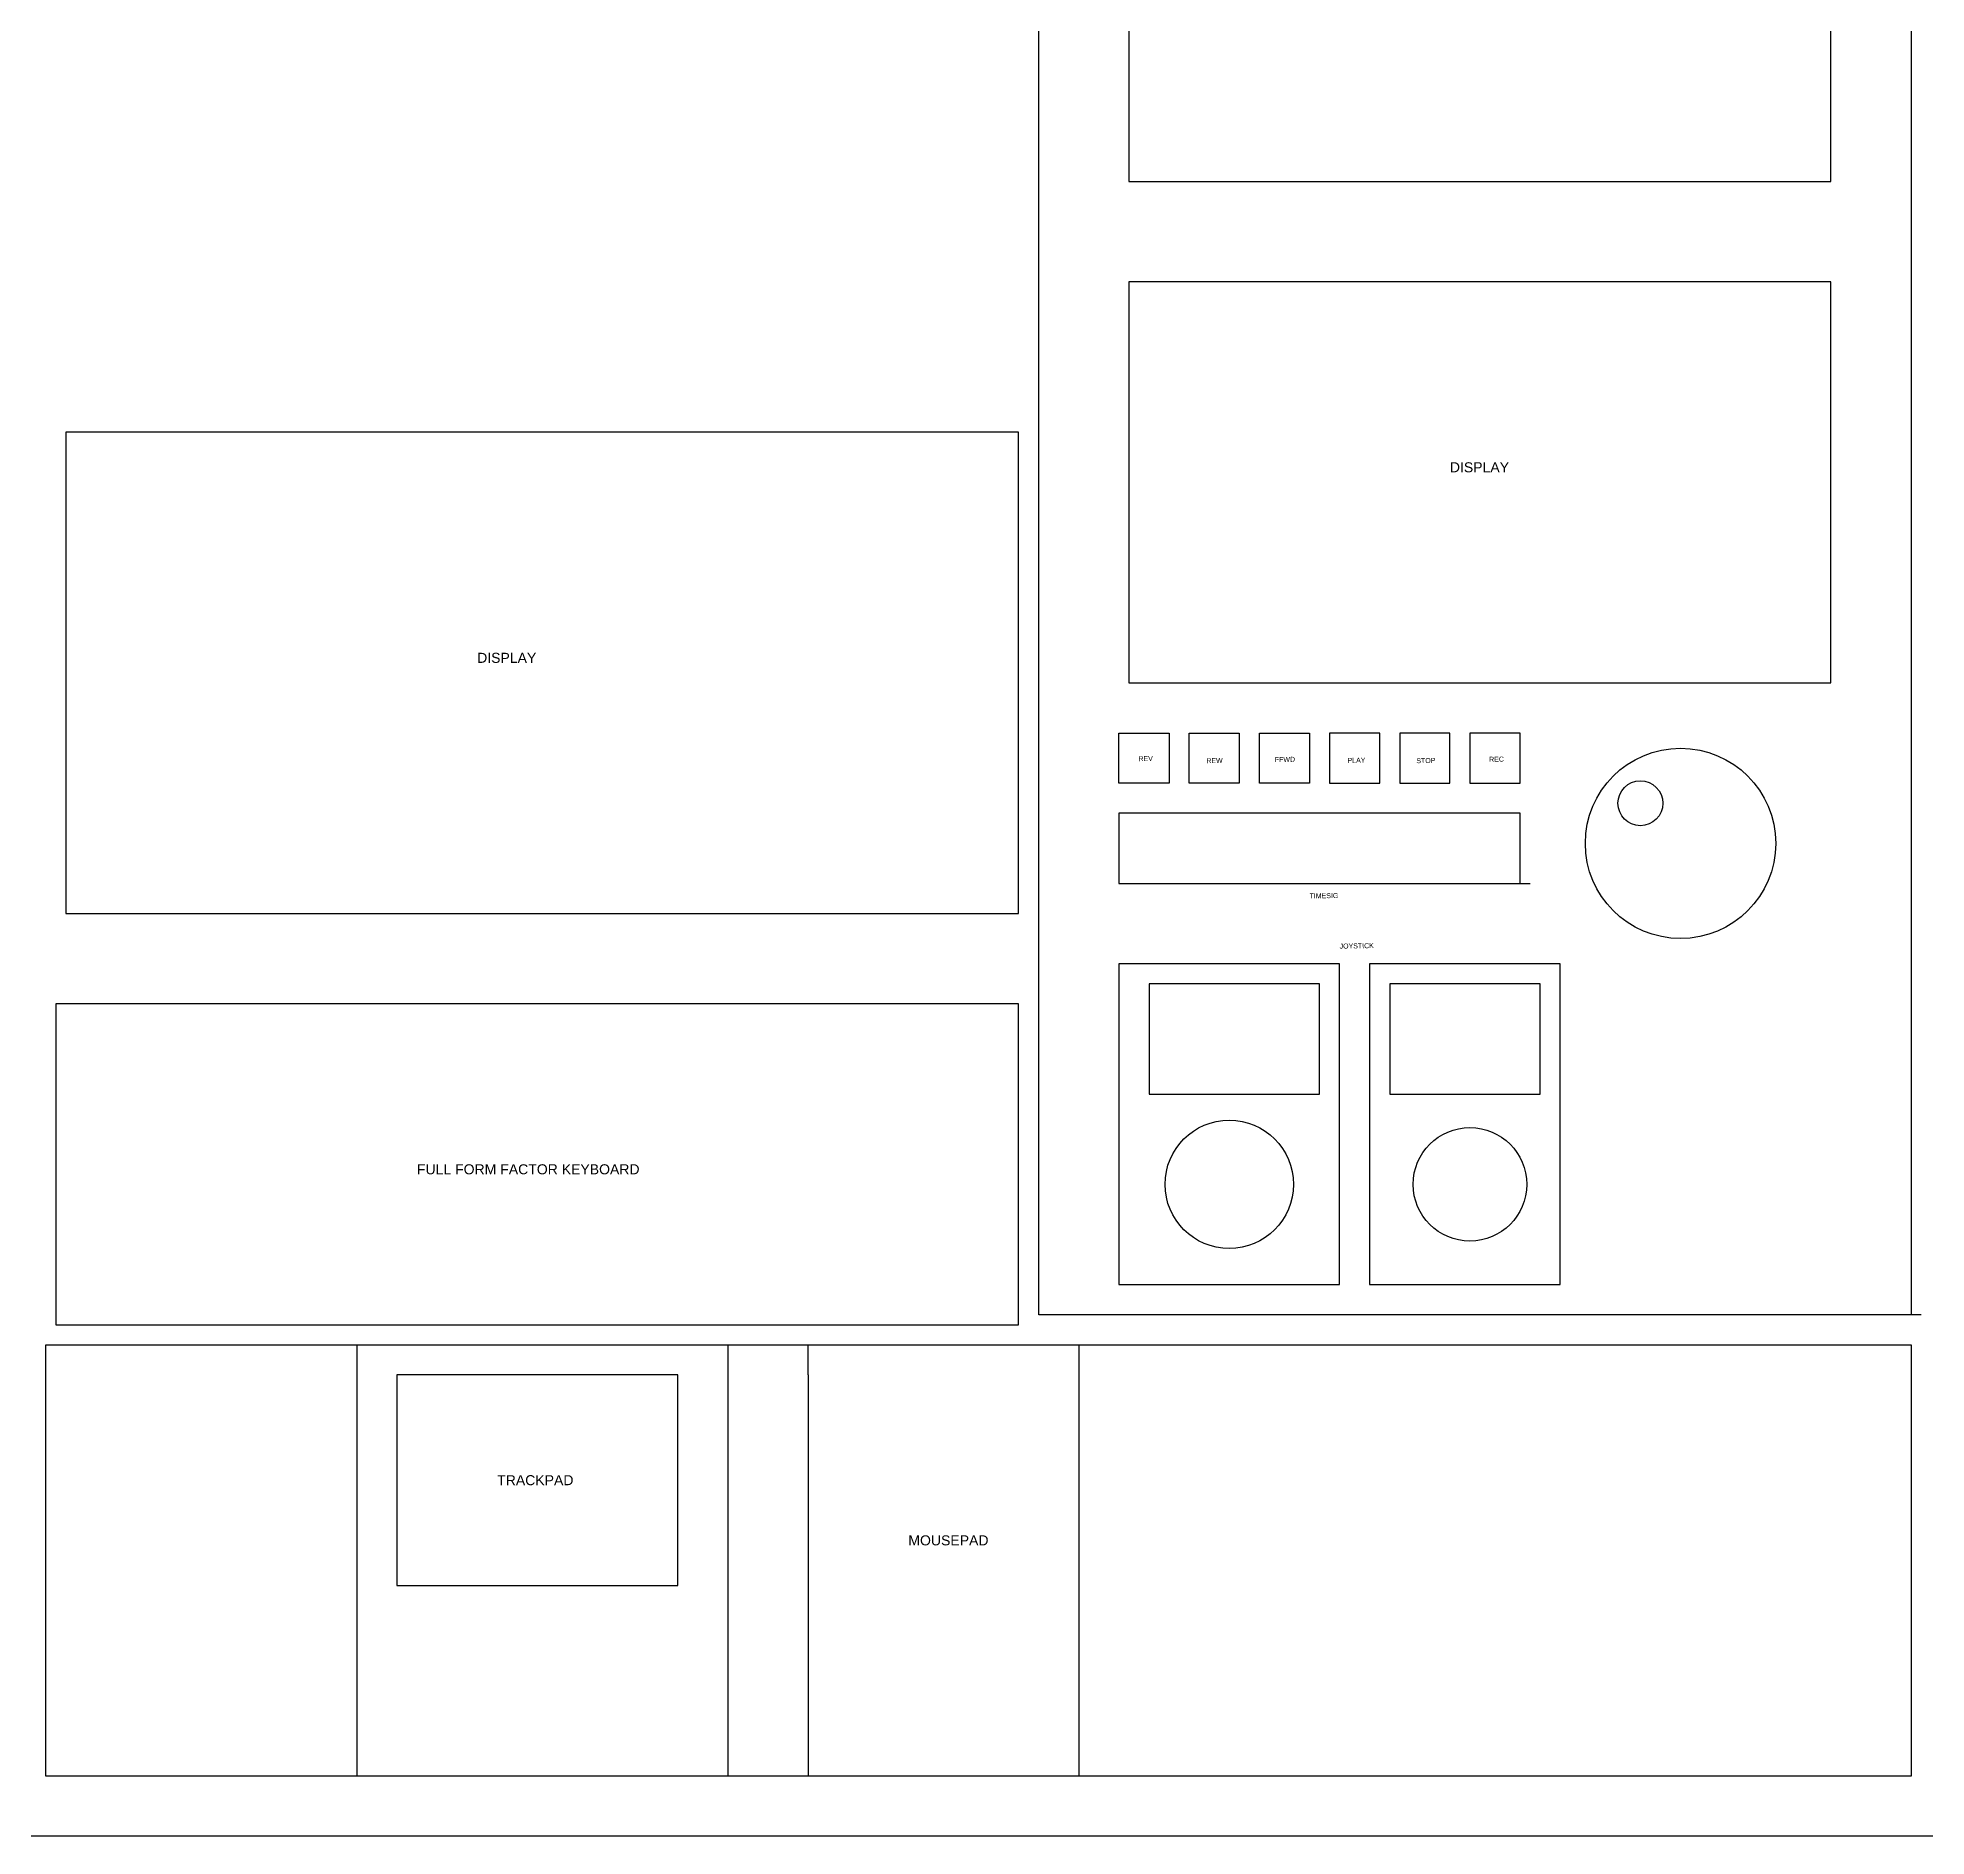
# Model space of a CAD drawing. Header units: inches. Extents: x -1200 to 6105, y -1104 to 2900.
# Drawn here: x 408 to 2292, y -1054 to 739 of the extents above; entities that cross this region are included whole.
import ezdxf

# ---------------------------------------------------------------- set-up
doc = ezdxf.new("R2010")
doc.units = ezdxf.units.IN
doc.header["$MEASUREMENT"] = 0
doc.layers.get('0').update_dxf_attribs({"lineweight": 25, "true_color": 0xffffff})
doc.styles.add('textstyle1262', font='')
doc.styles.add('textstyle1263', font='')
doc.styles.add('textstyle1264', font='')
doc.styles.add('textstyle1265', font='')
doc.styles.add('textstyle1266', font='')
doc.styles.add('textstyle1290', font='')
doc.styles.add('textstyle1291', font='')
doc.styles.add('textstyle1292', font='')
doc.styles.add('textstyle1293', font='')
doc.styles.add('textstyle1294', font='')
doc.styles.add('textstyle1295', font='')
doc.styles.add('textstyle1296', font='')
doc.styles.add('textstyle1297', font='')
doc.styles.get('textstyle1262').set_extended_font_data('Liberation Sans')
doc.styles.get('textstyle1263').set_extended_font_data('Liberation Sans')
doc.styles.get('textstyle1264').set_extended_font_data('Liberation Sans')
doc.styles.get('textstyle1265').set_extended_font_data('Liberation Sans')
doc.styles.get('textstyle1266').set_extended_font_data('Liberation Sans')
doc.styles.get('textstyle1290').set_extended_font_data('Liberation Sans')
doc.styles.get('textstyle1291').set_extended_font_data('Liberation Sans')
doc.styles.get('textstyle1292').set_extended_font_data('Liberation Sans')
doc.styles.get('textstyle1293').set_extended_font_data('Liberation Sans')
doc.styles.get('textstyle1294').set_extended_font_data('Liberation Sans')
doc.styles.get('textstyle1295').set_extended_font_data('Liberation Sans')
doc.styles.get('textstyle1296').set_extended_font_data('Liberation Sans')
doc.styles.get('textstyle1297').set_extended_font_data('Liberation Sans')

msp = doc.modelspace()

# ---------------------------------------------------------------- linework, layer by layer
for p, q in [((1406.5, -533.8), (1406.5, 1096.2)), ((2276.5, 1096.2), (2276.5, -533.8)), ((1496.5, 996.2), (1496.5, 596.2)), ((2196.5, 596.2), (2196.5, 996.2)), ((1496.5, 596.2), (2196.5, 596.2)), ((1496.5, 496.2), (1496.5, 96.2)), ((2196.5, 496.2), (1496.5, 496.2)), ((2196.5, 96.2), (2196.5, 496.2)), ((1386.5, 346.2), (436.5, 346.2)), ((436.5, 346.2), (436.5, -133.8)), ((1386.5, -133.8), (1386.5, 346.2)), ((1496.5, 96.2), (2196.5, 96.2)), ((1486.5, -3.8), (1486.5, 46.2)), ((1486.5, 46.2), (1536.5, 46.2)), ((1536.5, 46.2), (1536.5, -3.8)), ((1556.5, -3.8), (1556.5, 46.2)), ((1556.5, 46.2), (1606.5, 46.2)), ((1606.5, 46.2), (1606.5, -3.8)), ((1626.5, -3.8), (1626.5, 46.2)), ((1626.5, 46.2), (1676.5, 46.2)), ((1676.5, 46.2), (1676.5, -3.8)), ((1696.5, 46.2), (1696.5, -3.8)), ((1746.5, 46.2), (1696.5, 46.2)), ((1746.5, -3.8), (1746.5, 46.2)), ((1766.5, 46.2), (1766.5, -3.8)), ((1816.5, 46.2), (1766.5, 46.2)), ((1816.5, -3.8), (1816.5, 46.2)), ((1836.5, 46.2), (1836.5, -3.8)), ((1886.5, 46.2), (1836.5, 46.2)), ((1886.5, -3.8), (1886.5, 46.2)), ((1536.5, -3.8), (1486.5, -3.8)), ((1606.5, -3.8), (1556.5, -3.8)), ((1676.5, -3.8), (1626.5, -3.8)), ((1696.5, -3.8), (1746.5, -3.8)), ((1766.5, -3.8), (1816.5, -3.8)), ((1836.5, -3.8), (1886.5, -3.8)), ((1486.5, -33.8), (1486.5, -103.8)), ((1886.5, -33.8), (1486.5, -33.8)), ((1886.5, -103.8), (1886.5, -33.8)), ((1486.5, -103.8), (1896.5, -103.8)), ((436.5, -133.8), (1386.5, -133.8)), ((1486.5, -183.8), (1486.5, -503.8)), ((1706.5, -183.8), (1486.5, -183.8)), ((1706.5, -503.8), (1706.5, -183.8)), ((1736.5, -183.8), (1736.5, -503.8)), ((1926.5, -183.8), (1736.5, -183.8)), ((1926.5, -503.8), (1926.5, -183.8)), ((1516.5, -203.8), (1516.5, -313.8)), ((1686.5, -203.8), (1516.5, -203.8)), ((1686.5, -313.8), (1686.5, -203.8)), ((1756.5, -203.8), (1756.5, -313.8)), ((1906.5, -203.8), (1756.5, -203.8)), ((1906.5, -313.8), (1906.5, -203.8)), ((1386.5, -223.8), (426.5, -223.8)), ((426.5, -223.8), (426.5, -263.8)), ((1386.5, -543.8), (1386.5, -223.8)), ((426.5, -263.8), (426.5, -543.8)), ((1516.5, -313.8), (1686.5, -313.8)), ((1756.5, -313.8), (1896.5, -313.8)), ((1896.5, -313.8), (1906.5, -313.8)), ((1486.5, -503.8), (1706.5, -503.8)), ((1736.5, -503.8), (1926.5, -503.8)), ((426.5, -543.8), (1386.5, -543.8)), ((2286.5, -533.8), (1406.5, -533.8)), ((416.5, -993.8), (416.5, -563.8)), ((416.5, -563.8), (2276.5, -563.8)), ((726.5, -563.8), (726.5, -993.8)), ((1096.5, -563.8), (1096.5, -993.8)), ((1176.5, -593.8), (1176.5, -563.8)), ((1446.5, -563.8), (1446.5, -993.8)), ((2276.5, -563.8), (2276.5, -603.8)), ((766.5, -593.8), (766.5, -803.8)), ((1046.5, -593.8), (766.5, -593.8)), ((1046.5, -803.8), (1046.5, -593.8)), ((1176.5, -593.8), (1176.5, -993.8)), ((2276.5, -603.8), (2276.5, -993.8)), ((766.5, -803.8), (1046.5, -803.8)), ((2276.5, -993.8), (416.5, -993.8)), ((2276.5, -1053.8), (396.5, -1053.8)), ((3096.5, -1053.8), (2276.5, -1053.8))]:
    msp.add_line(p, q)
for centre, radius in [((2046.5, -63.8), 94.9), ((2006.5, -23.8), 22.4), ((1596.5, -403.8), 64), ((1836.5, -403.8), 56.6)]:
    msp.add_circle(centre, radius)

# ---------------------------------------------------------------- texts
at = {"char_height": 1, "attachment_point": 1}
for s, insert, style in [('\\C7;\\H10;DISPLAY', (1816.5, 316.2), 'textstyle1266'), ('\\C7;\\H10;DISPLAY', (846.5, 126.2), 'textstyle1265'), ('\\C7;\\H10;FULL FORM FACTOR KEYBOARD', (786.5, -383.8), 'textstyle1264'), ('\\C7;\\H10;TRACKPAD', (866.5, -693.8), 'textstyle1262'), ('\\C7;\\H10;MOUSEPAD', (1276.5, -753.8), 'textstyle1263')]:
    msp.add_mtext(s, dxfattribs=dict(at, insert=insert, style=style))
at = {"char_height": 1, "attachment_point": 1, "rotation": 1}
for s, insert, style in [('\\H5;REV', (1505.9, 23.1), 'textstyle1295'), ('\\H5;REW', (1573.6, 21.1), 'textstyle1294'), ('\\H5;FFWD', (1641.9, 22.2), 'textstyle1293'), ('\\H5;PLAY', (1714.4, 21.4), 'textstyle1290'), ('\\H5;STOP', (1783, 21.1), 'textstyle1291'), ('\\H5;REC', (1855.6, 22.5), 'textstyle1292'), ('\\H5;TIMESIG', (1676.5, -113.8), 'textstyle1296'), ('\\H5;JOYSTICK', (1706.5, -163.8), 'textstyle1297')]:
    msp.add_mtext(s, dxfattribs=dict(at, insert=insert, style=style))

doc.saveas('drawing.dxf')
